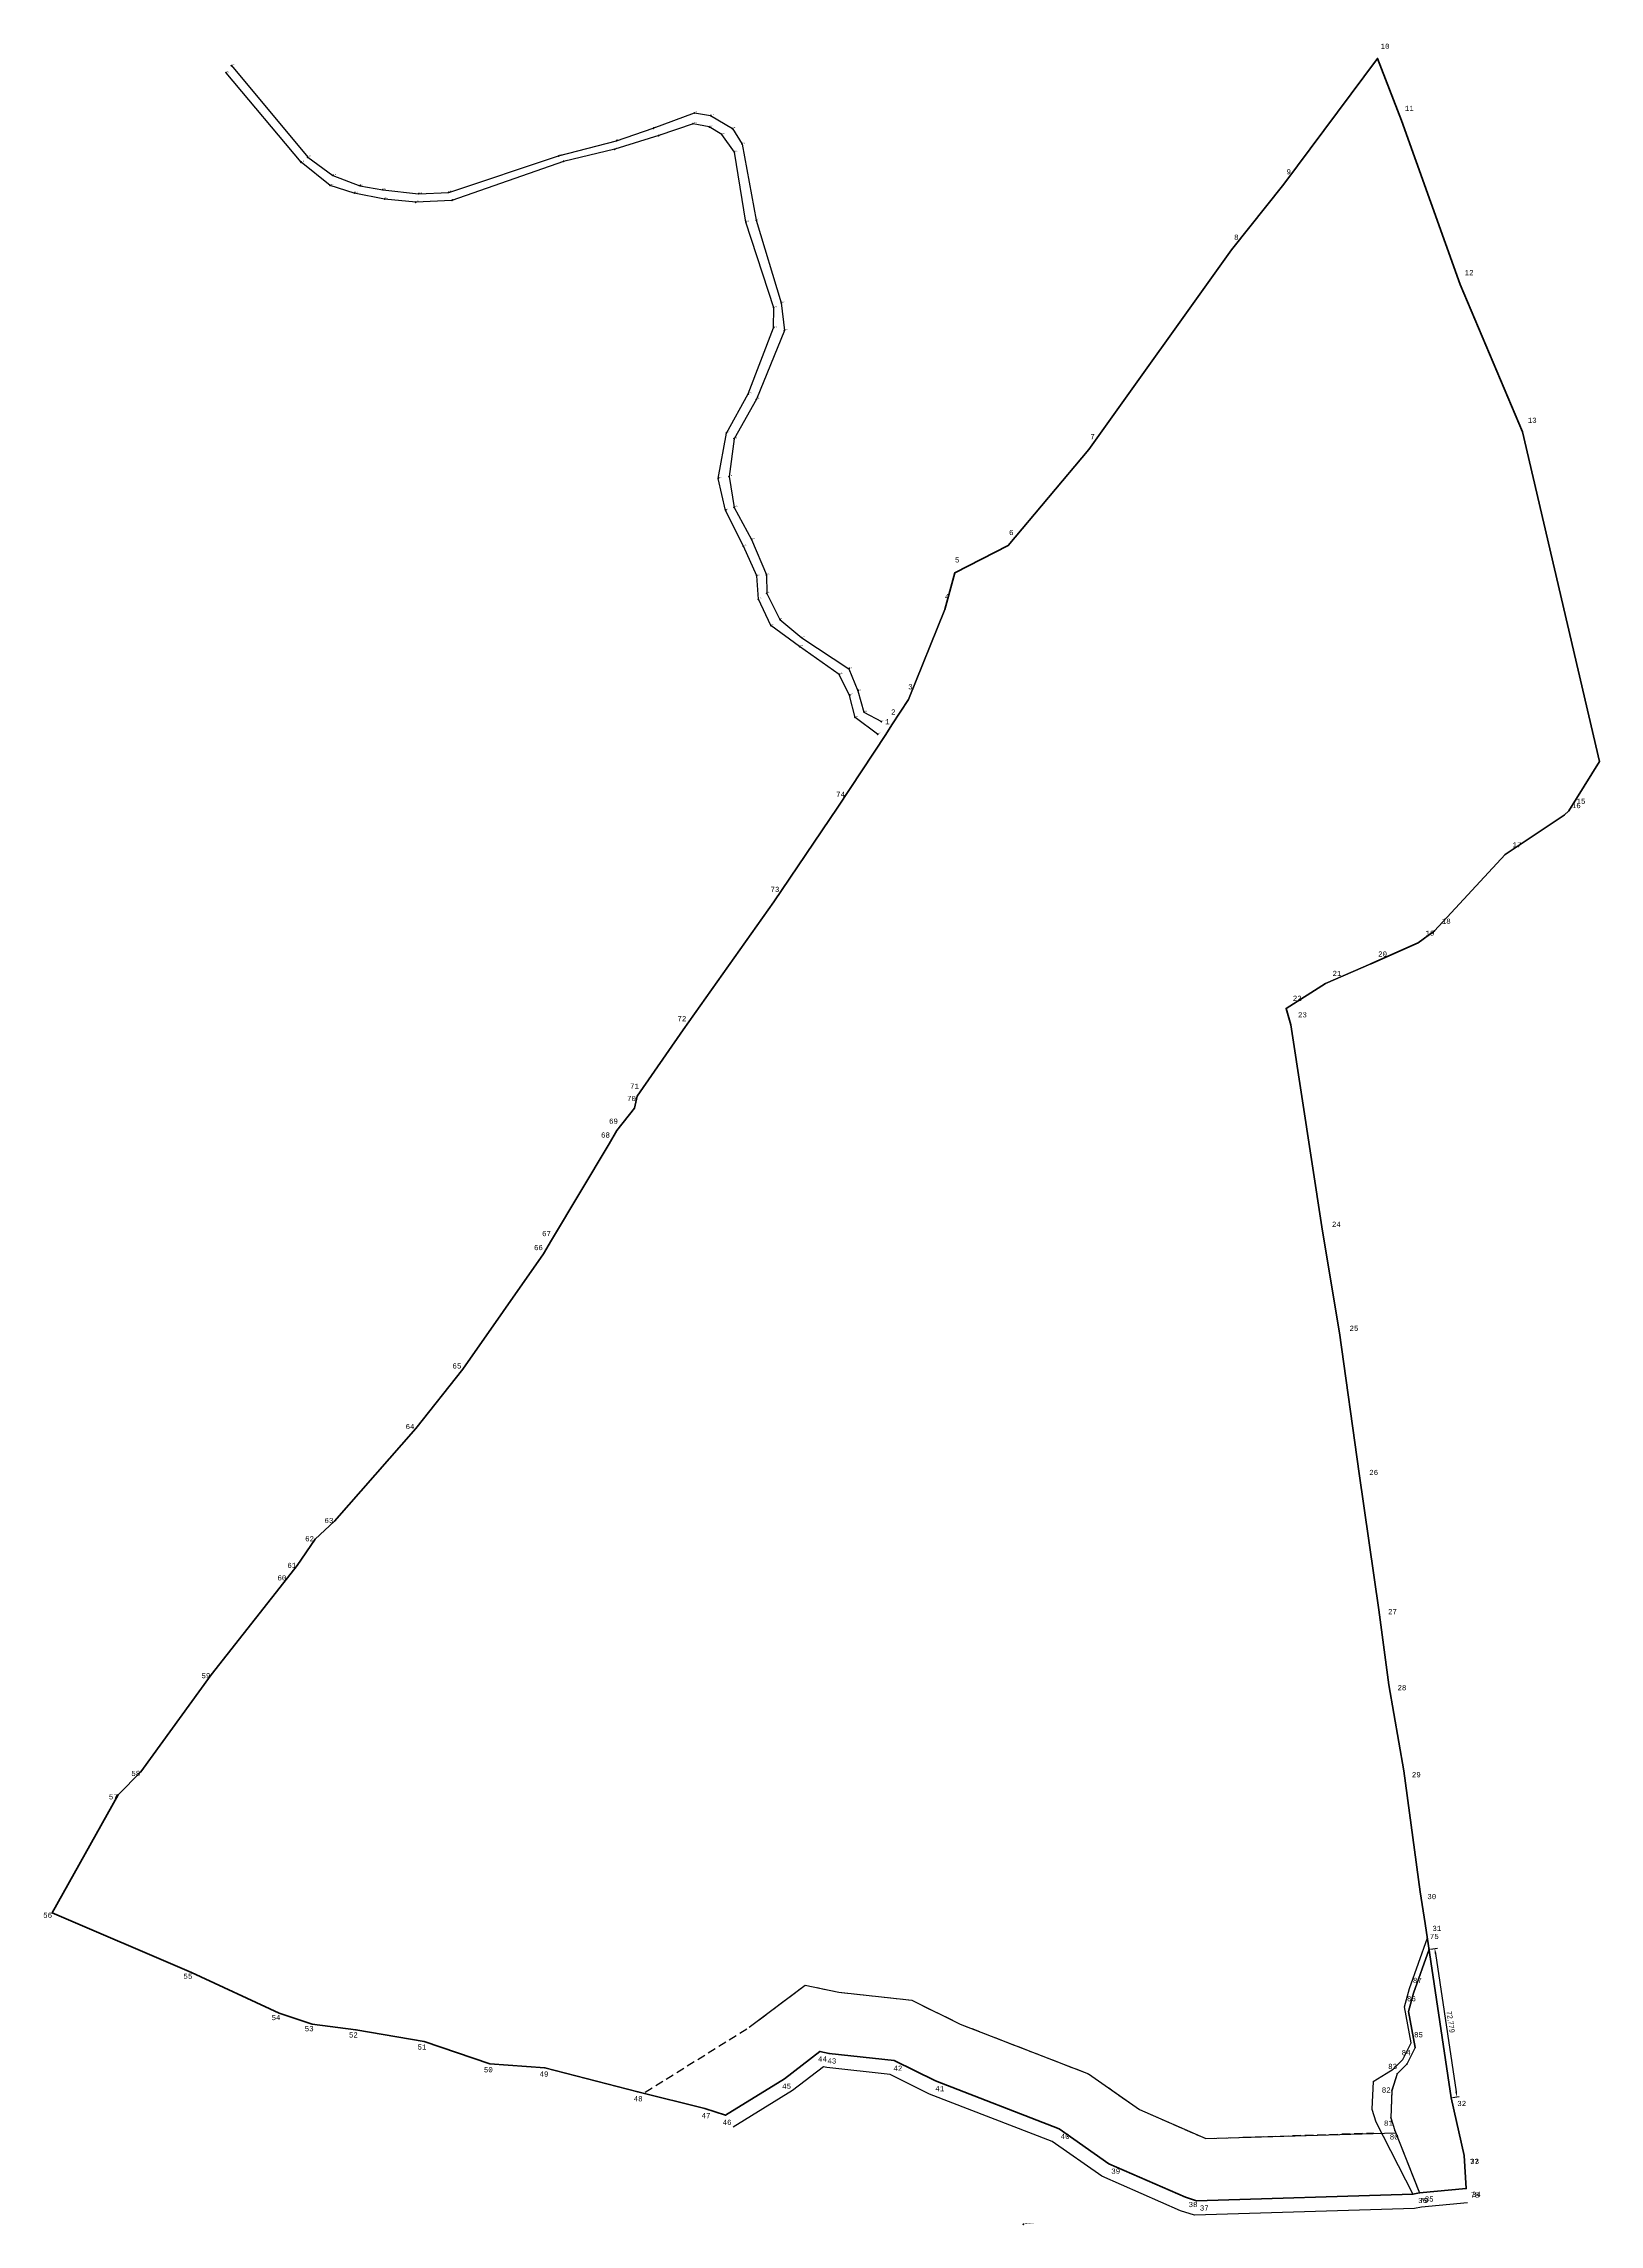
# Model space of a CAD drawing. Header units: millimetres. Extents: x -6666 to 12802, y -941 to 4807.
# Drawn here: x -4921 to -4167, y 3749 to 4807 of the extents above; entities that cross this region are included whole.
import ezdxf

# ---------------------------------------------------------------- set-up
doc = ezdxf.new("R2010")
doc.units = ezdxf.units.MM
doc.linetypes.add('OCULTA2', pattern=[0.3, 0.2, -0.1])
for name, color, linetype in [('CVL_CUADCON_TIT', 1, 'Continuous'), ('CVL_PUNTO', 2, 'Continuous'), ('CVL_PUNTO_NUM', 250, 'Continuous')]:
    doc.layers.add(name, color=color, linetype=linetype)
for name, color, linetype, lineweight in [('Line', 250, 'Continuous', 100), ('Point', 5, 'Continuous', 100), ('Point_Name', 1, 'Continuous', 100)]:
    doc.layers.add(name, color=color, linetype=linetype, lineweight=lineweight)
doc.styles.add('MONOTXT4', font='MONOTXT4.shx')
doc.styles.get("Standard").update_dxf_attribs({"font": 'arial.ttf'})
doc.dimstyles.new('ISO-25', dxfattribs={"dimtxt": 2.5, "dimasz": 2.5, "dimexe": 1.25, "dimexo": 0.625, "dimtad": 1, "dimdec": 3, "dimtxsty": 'Standard', "dimcen": 2.5, "dimadec": 0, "dimazin": 0, "dimtfac": 1, "dimtdec": 3, "dimtmove": 0, "dimatfit": 3, "dimfxl": 1, "dimarcsym": 0})

# ---------------------------------------------------------------- blocks, each defined once
blk = doc.blocks.new('*D23')
at = {"layer": 'CVL_CUADCON_TIT', "color": 0, "lineweight": -2, "transparency": 16777216}
for p, q in [((-4249.2, 3882.8), (-4245.8, 3883.3)), ((-4246.7, 3880.7), (-4236.8, 3813.6)), ((-4238.5, 3810.8), (-4235.2, 3811.3))]:
    blk.add_line(p, q, dxfattribs=at)
at = {"layer": 'CVL_CUADCON_TIT', "color": 0, "transparency": 16777216}
for points in [[(-4246.3, 3880.7), (-4247.1, 3880.6), (-4247.1, 3883.2)], [(-4236.4, 3813.7), (-4237.2, 3813.6), (-4236.4, 3811.2)]]:
    blk.add_solid(points, dxfattribs=at)
at = {"layer": 'Defpoints', "color": 0, "transparency": 16777216}
for p in [(-4249.8, 3882.7), (-4239.2, 3810.8), (-4236.4, 3811.2)]:
    blk.add_point(p, dxfattribs=at)
at = {"layer": 'CVL_CUADCON_TIT', "color": 0, "transparency": 16777216, "insert": (-4239.6, 3847.5), "char_height": 2.5, "attachment_point": 5, "rotation": 278.4319}
blk.add_mtext('72,779', dxfattribs=at)

msp = doc.modelspace()

# ---------------------------------------------------------------- linework, layer by layer
for points, elevation in [([(-4574.9491, 4537.447), (-4575.7308, 4548.8104), (-4582.1884, 4563.1223), (-4590.8276, 4580.5239), (-4594.3948, 4596.0147), (-4590.3956, 4618.0274), (-4579.8837, 4636.9723), (-4567.5565, 4669.0638), (-4567.4584, 4678.8192), (-4581.0101, 4720.3593), (-4586.5702, 4754.2752), (-4592.7122, 4762.8171), (-4598.7933, 4766.4712), (-4606.5655, 4768.0531), (-4623.2299, 4762.3035), (-4644.5517, 4755.6384), (-4669.3783, 4749.7218), (-4723.4703, 4730.8445), (-4741.0371, 4729.9204), (-4756.1164, 4731.5056), (-4770.7823, 4734.4066), (-4782.5146, 4738.1113), (-4796.6208, 4749.3719), (-4832.9231, 4792.7413)], 204.3488), ([(-4830.3483, 4796.2014), (-4793.3792, 4751.7443), (-4781.1312, 4742.9187), (-4768.0357, 4737.9572), (-4757.0001, 4735.9882), (-4739.6093, 4734.0369), (-4724.9898, 4734.7429), (-4671.7675, 4752.4018), (-4643.6636, 4759.7827), (-4625.865, 4765.7924), (-4605.94, 4773.2812), (-4598.0783, 4771.9893), (-4587.5294, 4765.6668), (-4582.858, 4758.1245), (-4575.9349, 4721.2515), (-4563.8549, 4681.1031), (-4562.2941, 4667.7615), (-4575.9322, 4634.4245), (-4586.7507, 4615.219), (-4589.1601, 4596.946), (-4586.679, 4581.9843), (-4578.2676, 4566.4072), (-4571.0207, 4549.2437), (-4570.8563, 4540.2729), (-4564.5374, 4527.609), (-4553.9301, 4518.721), (-4531.043, 4503.7552), (-4526.6615, 4493.0698), (-4523.8117, 4482.6815), (-4515.2852, 4478.1266)], 223.0911), ([(-4517.1774, 4471.9843), (-4528.0646, 4480.12), (-4530.7309, 4490.8304), (-4535.776, 4501.0031), (-4554.9845, 4514.4639), (-4568.8814, 4524.6948), (-4574.9491, 4537.447)], 204.3488)]:
    msp.add_lwpolyline(points, dxfattribs=dict(elevation=elevation))
for points in [[(-4484.597, 4532.4789), (-4479.7911, 4550.2784), (-4453.8436, 4563.5525), (-4414.8318, 4610.0941), (-4345.5932, 4706.8868), (-4320.2968, 4738.6803), (-4274.8944, 4799.579), (-4263.2837, 4769.5227), (-4234.7294, 4690.0365), (-4204.611, 4618.6854), (-4167.3281, 4458.7769), (-4182.0733, 4434.7913), (-4184.3281, 4432.6856), (-4213.0279, 4413.6249), (-4247.3062, 4376.563), (-4255.1887, 4370.7652), (-4278.0687, 4360.5473), (-4300.0343, 4351.0389), (-4319.2081, 4338.8929), (-4316.8211, 4330.9811), (-4301.5104, 4230.9821), (-4293.3576, 4181.7458), (-4283.8061, 4113.5421), (-4274.2783, 4047.3638), (-4269.4167, 4010.9838), (-4262.1449, 3969.253), (-4254.2243, 3910.628)], [(-4239.1665, 3810.7538), (-4232.8177, 3782.751), (-4231.9015, 3766.8168), (-4254.5783, 3764.6604), (-4257.769, 3763.9695), (-4362.5135, 3760.7955), (-4367.9088, 3762.4994), (-4405.0044, 3778.7787), (-4429.2048, 3795.6962), (-4489.1625, 3818.9379), (-4509.1337, 3828.7947), (-4540.6347, 3832.2692), (-4545.1251, 3833.2055), (-4562.312, 3819.9664), (-4590.8222, 3802.3719), (-4600.9204, 3805.5276), (-4633.3519, 3813.5979), (-4678.4686, 3825.2833), (-4705.1798, 3827.2122), (-4737.0056, 3837.9798), (-4770.0126, 3843.6192), (-4791.2689, 3846.5052), (-4807.2115, 3851.7763), (-4849.6392, 3871.4529), (-4917.2539, 3900.4974), (-4885.2565, 3957.575), (-4874.3254, 3968.8576), (-4840.1744, 4015.9157), (-4803.2138, 4062.9006), (-4798.4056, 4068.8716), (-4789.7433, 4081.6316), (-4780.3508, 4090.374), (-4740.9394, 4135.2362), (-4718.2417, 4164.0161), (-4679.039, 4220.0081), (-4675.1683, 4226.6235), (-4647.2851, 4273.2656), (-4643.5096, 4279.8406), (-4634.9996, 4290.598), (-4633.6312, 4296.5139), (-4611.3358, 4328.6821), (-4567.5081, 4390.7277), (-4536.4069, 4436.675), (-4513.1308, 4471.806), (-4510.2702, 4476.5045), (-4502.0997, 4488.7336), (-4484.597, 4532.4789)], [(-4254.2243, 3910.628), (-4251.6959, 3895.2777), (-4239.1665, 3810.7538)], [(-4231.2389, 3759.8482), (-4253.5025, 3757.7311), (-4256.9152, 3756.9921), (-4363.4889, 3753.7628), (-4370.3765, 3755.9379), (-4408.4494, 3772.6461), (-4432.5227, 3789.4748), (-4491.9821, 3812.5234), (-4511.1263, 3821.9721), (-4541.7354, 3825.3481), (-4543.4032, 3825.6959), (-4558.3274, 3814.1998), (-4587.1459, 3796.4149)]]:
    msp.add_lwpolyline(points)
at = {"layer": 'CVL_CUADCON_TIT'}
for p, q in [((-4274.8944, 4799.579), (-4320.2968, 4738.6803)), ((-4263.2837, 4769.5227), (-4274.8944, 4799.579)), ((-4234.7294, 4690.0365), (-4263.2837, 4769.5227)), ((-4320.2968, 4738.6803), (-4345.5932, 4706.8868)), ((-4345.5932, 4706.8868), (-4414.8318, 4610.0941)), ((-4204.611, 4618.6854), (-4234.7294, 4690.0365)), ((-4167.3281, 4458.7769), (-4204.611, 4618.6854)), ((-4414.8318, 4610.0941), (-4453.8436, 4563.5525)), ((-4453.8436, 4563.5525), (-4479.7911, 4550.2784)), ((-4479.7911, 4550.2784), (-4484.597, 4532.4789)), ((-4484.597, 4532.4789), (-4502.0997, 4488.7336)), ((-4502.0997, 4488.7336), (-4510.2702, 4476.5045)), ((-4510.2702, 4476.5045), (-4513.1308, 4471.806)), ((-4513.1308, 4471.806), (-4536.4069, 4436.675)), ((-4182.0733, 4434.7913), (-4167.3281, 4458.7769)), ((-4536.4069, 4436.675), (-4567.5081, 4390.7277)), ((-4213.0279, 4413.6249), (-4184.3281, 4432.6856)), ((-4184.3281, 4432.6856), (-4182.0733, 4434.7913)), ((-4247.3062, 4376.563), (-4213.0279, 4413.6249)), ((-4567.5081, 4390.7277), (-4611.3358, 4328.6821)), ((-4278.0687, 4360.5473), (-4255.1887, 4370.7652)), ((-4255.1887, 4370.7652), (-4247.3062, 4376.563)), ((-4300.0343, 4351.0389), (-4278.0687, 4360.5473)), ((-4319.2081, 4338.8929), (-4300.0343, 4351.0389)), ((-4316.8211, 4330.9811), (-4319.2081, 4338.8929)), ((-4611.3358, 4328.6821), (-4633.6312, 4296.5139)), ((-4301.5104, 4230.9821), (-4316.8211, 4330.9811)), ((-4633.6312, 4296.5139), (-4634.9996, 4290.598)), ((-4634.9996, 4290.598), (-4643.5096, 4279.8406)), ((-4647.2851, 4273.2656), (-4675.1683, 4226.6235)), ((-4643.5096, 4279.8406), (-4647.2851, 4273.2656)), ((-4293.3576, 4181.7458), (-4301.5104, 4230.9821)), ((-4679.039, 4220.0081), (-4718.2417, 4164.0161)), ((-4675.1683, 4226.6235), (-4679.039, 4220.0081)), ((-4283.8061, 4113.5421), (-4293.3576, 4181.7458)), ((-4718.2417, 4164.0161), (-4740.9394, 4135.2362)), ((-4740.9394, 4135.2362), (-4780.3508, 4090.374)), ((-4274.2783, 4047.3638), (-4283.8061, 4113.5421)), ((-4780.3508, 4090.374), (-4789.7433, 4081.6316)), ((-4789.7433, 4081.6316), (-4798.4056, 4068.8716)), ((-4803.2138, 4062.9006), (-4840.1744, 4015.9157)), ((-4798.4056, 4068.8716), (-4803.2138, 4062.9006)), ((-4269.4167, 4010.9838), (-4274.2783, 4047.3638)), ((-4840.1744, 4015.9157), (-4874.3254, 3968.8576)), ((-4262.1449, 3969.253), (-4269.4167, 4010.9838)), ((-4874.3254, 3968.8576), (-4885.2565, 3957.575)), ((-4254.2243, 3910.628), (-4262.1449, 3969.253)), ((-4885.2565, 3957.575), (-4917.2539, 3900.4974)), ((-4251.6959, 3895.2777), (-4254.2243, 3910.628)), ((-4917.2539, 3900.4974), (-4849.6392, 3871.4529)), ((-4249.8383, 3882.746), (-4251.6959, 3895.2777)), ((-4259.3514, 3863.6854, 152.4893), (-4250.6553, 3888.2575, 152.4893)), ((-4257.3906, 3861.4057), (-4249.8415, 3882.7673)), ((-4849.6392, 3871.4529), (-4807.2115, 3851.7763)), ((-4261.8171, 3854.8587, 152.4893), (-4259.3514, 3863.6854, 152.4893)), ((-4259.8563, 3852.579), (-4257.3906, 3861.4057)), ((-4807.2115, 3851.7763), (-4791.2689, 3846.5052)), ((-4258.5884, 3837.3647, 152.4893), (-4261.8171, 3854.8587, 152.4893)), ((-4256.6277, 3835.0851), (-4259.8563, 3852.579)), ((-4791.2689, 3846.5052), (-4770.0126, 3843.6192)), ((-4770.0126, 3843.6192), (-4737.0056, 3837.9798)), ((-4737.0056, 3837.9798), (-4705.1798, 3827.2122)), ((-4562.312, 3819.9664), (-4545.1251, 3833.2055)), ((-4545.1251, 3833.2055), (-4540.6347, 3832.2692)), ((-4540.6347, 3832.2692), (-4509.1337, 3828.7947)), ((-4509.1337, 3828.7947), (-4489.1625, 3818.9379)), ((-4705.1798, 3827.2122), (-4678.4686, 3825.2833)), ((-4678.4686, 3825.2833), (-4633.3519, 3813.5979)), ((-4590.8222, 3802.3719), (-4562.312, 3819.9664)), ((-4489.1625, 3818.9379), (-4429.2048, 3795.6962)), ((-4633.3519, 3813.5979), (-4600.9204, 3805.5276)), ((-4600.9204, 3805.5276), (-4590.8222, 3802.3719)), ((-4429.2048, 3795.6962), (-4405.0044, 3778.7787)), ((-4405.0044, 3778.7787), (-4367.9088, 3762.4994)), ((-4367.9088, 3762.4994), (-4362.5135, 3760.7955)), ((-4362.5135, 3760.7955), (-4257.769, 3763.9695))]:
    msp.add_line(p, q, dxfattribs=at)
for points in [[(-4254.5749, 3764.6607), (-4231.9015, 3766.8168), (-4232.8177, 3782.751), (-4239.1665, 3810.7538), (-4251.6959, 3895.2777), (-4254.2243, 3910.628), (-4262.1449, 3969.253), (-4269.4167, 4010.9838), (-4274.2783, 4047.3638), (-4283.8061, 4113.5421), (-4293.3576, 4181.7458), (-4301.5104, 4230.9821), (-4316.8211, 4330.9811), (-4319.2081, 4338.8929), (-4300.0343, 4351.0389), (-4278.0687, 4360.5473), (-4255.1887, 4370.7652), (-4247.3062, 4376.563), (-4213.0279, 4413.6249), (-4184.3281, 4432.6856), (-4182.0733, 4434.7913), (-4167.3281, 4458.7769), (-4204.611, 4618.6854), (-4234.7294, 4690.0365), (-4263.2837, 4769.5227), (-4274.8944, 4799.579), (-4320.2968, 4738.6803), (-4345.5932, 4706.8868), (-4414.8318, 4610.0941), (-4453.8436, 4563.5525), (-4479.7911, 4550.2784), (-4484.597, 4532.4789), (-4502.0997, 4488.7336), (-4510.2702, 4476.5045), (-4513.1308, 4471.806), (-4536.4069, 4436.675), (-4567.5081, 4390.7277), (-4611.3358, 4328.6821), (-4633.6312, 4296.5139), (-4634.9996, 4290.598), (-4643.5096, 4279.8406), (-4647.2851, 4273.2656), (-4675.1683, 4226.6235), (-4679.039, 4220.0081), (-4718.2417, 4164.0161), (-4740.9394, 4135.2362), (-4780.3508, 4090.374), (-4789.7433, 4081.6316), (-4798.4056, 4068.8716), (-4803.2138, 4062.9006), (-4840.1744, 4015.9157), (-4874.3254, 3968.8576), (-4885.2565, 3957.575), (-4917.2539, 3900.4974), (-4849.6392, 3871.4529), (-4807.2115, 3851.7763), (-4791.2689, 3846.5052), (-4770.0126, 3843.6192), (-4737.0056, 3837.9798), (-4705.1798, 3827.2122), (-4678.4686, 3825.2833), (-4633.3519, 3813.5979), (-4630.628, 3812.9201)], [(-4579.3472, 3844.9459), (-4552.3414, 3865.3557), (-4535.9174, 3861.9308), (-4500.5936, 3858.0347), (-4477.0786, 3846.4288), (-4414.9849, 3822.3591), (-4390.2403, 3805.0612), (-4358.0712, 3790.9439), (-4266.0611, 3793.732)]]:
    msp.add_lwpolyline(points, dxfattribs=at)
msp.add_lwpolyline([(-4513.1308, 4471.806), (-4536.4069, 4436.675), (-4567.5081, 4390.7277), (-4611.3358, 4328.6821), (-4633.6312, 4296.5139), (-4634.9996, 4290.598), (-4643.5096, 4279.8406), (-4647.2851, 4273.2656), (-4675.1683, 4226.6235), (-4679.039, 4220.0081), (-4718.2417, 4164.0161), (-4740.9394, 4135.2362), (-4780.3508, 4090.374), (-4789.7433, 4081.6316), (-4798.4056, 4068.8716), (-4803.2138, 4062.9006), (-4840.1744, 4015.9157), (-4874.3254, 3968.8576), (-4885.2565, 3957.575), (-4917.2539, 3900.4974), (-4849.6392, 3871.4529), (-4807.2115, 3851.7763), (-4791.2689, 3846.5052), (-4770.0126, 3843.6192), (-4737.0056, 3837.9798), (-4705.1798, 3827.2122), (-4678.4686, 3825.2833), (-4633.3519, 3813.5979), (-4600.9204, 3805.5276), (-4590.8222, 3802.3719), (-4562.312, 3819.9664), (-4545.1251, 3833.2055), (-4540.6347, 3832.2692), (-4509.1337, 3828.7947), (-4489.1625, 3818.9379), (-4429.2048, 3795.6962), (-4405.0044, 3778.7787), (-4367.9088, 3762.4994), (-4362.5135, 3760.7955), (-4257.769, 3763.9695), (-4254.5783, 3764.6604), (-4231.9015, 3766.8168), (-4232.8177, 3782.751), (-4239.1665, 3810.7538), (-4251.6959, 3895.2777), (-4254.2243, 3910.628), (-4262.1449, 3969.253), (-4269.4167, 4010.9838), (-4274.2783, 4047.3638), (-4283.8061, 4113.5421), (-4293.3576, 4181.7458), (-4301.5104, 4230.9821), (-4316.8211, 4330.9811), (-4319.2081, 4338.8929), (-4300.0343, 4351.0389), (-4278.0687, 4360.5473), (-4255.1887, 4370.7652), (-4247.3062, 4376.563), (-4213.0279, 4413.6249), (-4184.3281, 4432.6856), (-4182.0733, 4434.7913), (-4167.3281, 4458.7769), (-4204.611, 4618.6854), (-4234.7294, 4690.0365), (-4263.2837, 4769.5227), (-4274.8944, 4799.579), (-4320.2968, 4738.6803), (-4345.5932, 4706.8868), (-4414.8318, 4610.0941), (-4453.8436, 4563.5525), (-4479.7911, 4550.2784), (-4484.597, 4532.4789), (-4502.0997, 4488.7336), (-4510.2702, 4476.5045)], close=True, dxfattribs=at)
at = {"layer": 'CVL_CUADCON_TIT', "color": 5}
msp.add_lwpolyline([(-4254.5749, 3764.6607), (-4231.9015, 3766.8168), (-4232.8177, 3782.751), (-4239.1665, 3810.7538), (-4249.8383, 3882.746), (-4257.3906, 3861.4057), (-4259.8563, 3852.579), (-4256.6277, 3835.0851), (-4260.6577, 3827.0151), (-4265.2877, 3822.3351), (-4267.8591, 3814.392), (-4268.4407, 3800.9341), (-4266.5259, 3794.9084), (-4254.5749, 3764.6607)], dxfattribs=at)
at = {"layer": 'CVL_CUADCON_TIT', "color": 4, "linetype": 'OCULTA2', "ltscale": 20}
msp.add_lwpolyline([(-4629.785, 3813.4466), (-4579.3472, 3844.9459), (-4552.3414, 3865.3557), (-4535.9174, 3861.9308), (-4500.5936, 3858.0347), (-4477.0786, 3846.4288), (-4414.9849, 3822.3591), (-4390.2403, 3805.0612), (-4358.0712, 3790.9439), (-4276.8889, 3793.7342), (-4276.7699, 3793.3015), (-4276.8294, 3793.5179)], dxfattribs=at)
at = {"layer": 'CVL_CUADCON_TIT', "color": 7, "true_color": 0xffffff}
for points in [[(-4276.9671, 3818.6275), (-4270.6085, 3822.5447), (-4267.2484, 3824.6147), (-4262.6184, 3829.2947), (-4258.5884, 3837.3647)], [(-4256.6277, 3835.0851), (-4260.6577, 3827.0151), (-4265.2877, 3822.3351), (-4267.8689, 3814.1646), (-4268.4407, 3800.9341), (-4266.5259, 3794.9084), (-4254.575, 3764.6611)], [(-4276.9671, 3818.6275), (-4277.5487, 3805.1697), (-4275.6339, 3799.1439), (-4257.7027, 3763.9838)]]:
    msp.add_lwpolyline(points, dxfattribs=at)
at = {"layer": 'CVL_CUADCON_TIT', "color": 7, "true_color": 0xffffff, "elevation": -152.4893}
msp.add_lwpolyline([(-4267.8591, 3814.392), (-4268.4407, 3800.9341), (-4266.5259, 3794.9084), (-4254.9951, 3765.7243)], dxfattribs=at)
at = {"layer": 'CVL_PUNTO', "color": 2}
for p in [(-4274.8944, 4799.579), (-4263.2837, 4769.5227), (-4320.2968, 4738.6803), (-4345.5932, 4706.8868), (-4234.7294, 4690.0365), (-4204.611, 4618.6854), (-4414.8318, 4610.0941), (-4453.8436, 4563.5525), (-4479.7911, 4550.2784), (-4484.597, 4532.4789), (-4502.0997, 4488.7336), (-4510.2702, 4476.5045), (-4513.1308, 4471.806), (-4167.3281, 4458.7769), (-4536.4069, 4436.675), (-4184.3281, 4432.6856), (-4182.0733, 4434.7913), (-4213.0279, 4413.6249), (-4567.5081, 4390.7277), (-4255.1887, 4370.7652), (-4247.3062, 4376.563), (-4278.0687, 4360.5473), (-4300.0343, 4351.0389), (-4319.2081, 4338.8929), (-4611.3358, 4328.6821), (-4316.8211, 4330.9811), (-4633.6312, 4296.5139), (-4634.9996, 4290.598), (-4647.2851, 4273.2656), (-4643.5096, 4279.8406), (-4301.5104, 4230.9821), (-4679.039, 4220.0081), (-4675.1683, 4226.6235), (-4293.3576, 4181.7458), (-4718.2417, 4164.0161), (-4740.9394, 4135.2362), (-4283.8061, 4113.5421), (-4780.3508, 4090.374), (-4789.7433, 4081.6316), (-4803.2138, 4062.9006), (-4798.4056, 4068.8716), (-4274.2783, 4047.3638), (-4840.1744, 4015.9157), (-4269.4167, 4010.9838), (-4874.3254, 3968.8576), (-4262.1449, 3969.253), (-4885.2565, 3957.575), (-4254.2243, 3910.628), (-4917.2539, 3900.4974), (-4251.6959, 3895.2777), (-4249.8383, 3882.746), (-4849.6392, 3871.4529), (-4257.3906, 3861.4057), (-4807.2115, 3851.7763), (-4259.8563, 3852.579), (-4791.2689, 3846.5052), (-4770.0126, 3843.6192), (-4737.0056, 3837.9798), (-4545.1251, 3833.2055), (-4540.6347, 3832.2692), (-4509.1337, 3828.7947), (-4256.6277, 3835.0851), (-4705.1798, 3827.2122), (-4678.4686, 3825.2833), (-4562.312, 3819.9664), (-4489.1625, 3818.9379), (-4265.2877, 3822.3351), (-4260.6577, 3827.0151), (-4633.3519, 3813.5979), (-4267.8689, 3814.1646), (-4239.1665, 3810.7538), (-4600.9204, 3805.5276), (-4590.8222, 3802.3719), (-4268.4407, 3800.9341), (-4429.2048, 3795.6962), (-4266.5259, 3794.9084), (-4405.0044, 3778.7787), (-4232.8177, 3782.751), (-4232.8177, 3782.751), (-4231.9015, 3766.8168), (-4231.9015, 3766.8168), (-4367.9088, 3762.4994), (-4362.5135, 3760.7955), (-4257.769, 3763.9695), (-4254.5783, 3764.6604), (-4254.5749, 3764.6607)]:
    msp.add_point(p, dxfattribs=at)
at = {"layer": 'Line'}
for points in [[(-4320.2968, 4738.6803, 0), (-4274.8944, 4799.579, 0)], [(-4263.2837, 4769.5227, 0), (-4274.8944, 4799.579, 0)], [(-4263.2837, 4769.5227, 0), (-4234.7294, 4690.0365, 0), (-4204.611, 4618.6854, 0)], [(-4320.2968, 4738.6803, 0), (-4345.5932, 4706.8868, 0)], [(-4414.8318, 4610.0941, 0), (-4345.5932, 4706.8868, 0)], [(-4204.611, 4618.6854, 0), (-4167.3281, 4458.7769, 0)], [(-4453.8436, 4563.5525, 0), (-4414.8318, 4610.0941, 0)], [(-4484.597, 4532.4789, 0), (-4479.7911, 4550.2784, 0), (-4453.8436, 4563.5525, 0)], [(-4885.2565, 3957.575, 0), (-4874.3254, 3968.8576, 0), (-4840.1744, 4015.9157, 0), (-4803.2138, 4062.9006, 0), (-4798.4056, 4068.8716, 0), (-4789.7433, 4081.6316, 0), (-4780.3508, 4090.374, 0), (-4740.9394, 4135.2362, 0), (-4718.2417, 4164.0161, 0), (-4679.039, 4220.0081, 0), (-4675.1683, 4226.6235, 0), (-4647.2851, 4273.2656, 0), (-4643.5096, 4279.8406, 0), (-4634.9996, 4290.598, 0), (-4633.6312, 4296.5139, 0), (-4611.3358, 4328.6821, 0), (-4567.5081, 4390.7277, 0), (-4536.4069, 4436.675, 0)], [(-4213.0279, 4413.6249, 0), (-4184.3281, 4432.6856, 0)], [(-4184.3281, 4432.6856, 0), (-4182.0733, 4434.7913, 0)], [(-4213.0279, 4413.6249, 0), (-4247.3062, 4376.563, 0), (-4255.1887, 4370.7652, 0), (-4278.0687, 4360.5473, 0)], [(-4300.0343, 4351.0389, 0), (-4300.0343, 4351.0389, 0), (-4319.2081, 4338.8929, 0), (-4316.8211, 4330.9811, 0), (-4301.5104, 4230.9821, 0), (-4293.3576, 4181.7458, 0), (-4283.8061, 4113.5421, 0)], [(-4274.2783, 4047.3638, 0), (-4269.4167, 4010.9838, 0), (-4262.1449, 3969.253, 0)], [(-4262.1449, 3969.253, 0), (-4254.2243, 3910.628, 0), (-4251.6959, 3895.2777, 0)], [(-4917.2539, 3900.4974, 0), (-4885.2565, 3957.575, 0)], [(-4849.6392, 3871.4529, 0), (-4917.2539, 3900.4974, 0)], [(-4807.2115, 3851.7763, 0), (-4849.6392, 3871.4529, 0)], [(-4737.0056, 3837.9798, 0), (-4770.0126, 3843.6192, 0), (-4791.2689, 3846.5052, 0), (-4807.2115, 3851.7763, 0)], [(-4705.1798, 3827.2122, 0), (-4737.0056, 3837.9798, 0)], [(-4545.1251, 3833.2055, 0), (-4562.312, 3819.9664, 0), (-4590.8222, 3802.3719, 0), (-4600.9204, 3805.5276, 0)], [(-4509.1337, 3828.7947, 0), (-4540.6347, 3832.2692, 0), (-4545.1251, 3833.2055, 0)], [(-4489.1625, 3818.9379, 0), (-4509.1337, 3828.7947, 0)], [(-4678.4686, 3825.2833, 0), (-4705.1798, 3827.2122, 0)], [(-4633.3519, 3813.5979, 0), (-4678.4686, 3825.2833, 0)], [(-4429.2048, 3795.6962, 0), (-4489.1625, 3818.9379, 0)], [(-4600.9204, 3805.5276, 0), (-4633.3519, 3813.5979, 0)], [(-4239.1665, 3810.7538, 0), (-4232.8177, 3782.751, 0), (-4231.9015, 3766.8168, 0), (-4254.5783, 3764.6604, 0)], [(-4405.0044, 3778.7787, 0), (-4429.2048, 3795.6962, 0)], [(-4367.9088, 3762.4994, 0), (-4405.0044, 3778.7787, 0)], [(-4257.769, 3763.9695, 0), (-4362.5135, 3760.7955, 0), (-4367.9088, 3762.4994, 0)], [(-4254.5783, 3764.6604, 0), (-4257.769, 3763.9695, 0)]]:
    msp.add_polyline3d(points, dxfattribs=at)
at = {"layer": 'Point'}
for p in [(-4832.9231, 4792.7413, 222.704), (-4830.3483, 4796.2014, 223.0911), (-4605.94, 4773.2812, 206.3722), (-4598.0783, 4771.9893, 206.6193), (-4643.6636, 4759.7827, 205.2002), (-4625.865, 4765.7924, 204.5994), (-4623.2299, 4762.3035, 204.1108), (-4606.5655, 4768.0531, 205.7662), (-4598.7933, 4766.4712, 205.9781), (-4592.7122, 4762.8171, 208.3833), (-4587.5294, 4765.6668, 208.9926), (-4796.6208, 4749.3719, 219.5297), (-4793.3792, 4751.7443, 220.1938), (-4671.7675, 4752.4018, 205.8067), (-4669.3783, 4749.7218, 205.0314), (-4644.5517, 4755.6384, 204.8026), (-4586.5702, 4754.2752, 211.2573), (-4582.858, 4758.1245, 211.0628), (-4782.5146, 4738.1113, 218.023), (-4781.1312, 4742.9187, 218.3532), (-4768.0357, 4737.9572, 217.5153), (-4770.7823, 4734.4066, 217.59), (-4757.0001, 4735.9882, 215.7267), (-4756.1164, 4731.5056, 215.2316), (-4741.0371, 4729.9204, 214.8282), (-4739.6093, 4734.0369, 214.2435), (-4724.9898, 4734.7429, 211.8943), (-4723.4703, 4730.8445, 212.0168), (-4581.0101, 4720.3593, 215.6241), (-4575.9349, 4721.2515, 215.9771), (-4567.4584, 4678.8192, 223.1307), (-4563.8549, 4681.1031, 222.9275), (-4567.5565, 4669.0638, 224.2957), (-4562.2941, 4667.7615, 224.2497), (-4579.8837, 4636.9723, 220.067), (-4575.9322, 4634.4245, 220.0421), (-4590.3956, 4618.0274, 218.7028), (-4586.7507, 4615.219, 218.8882), (-4594.3948, 4596.0147, 216.9597), (-4589.1601, 4596.946, 216.8383), (-4590.8276, 4580.5239, 213.7034), (-4586.679, 4581.9843, 214.0083), (-4582.1884, 4563.1223, 209.5897), (-4578.2676, 4566.4072, 210.401), (-4575.7308, 4548.8104, 208.0921), (-4571.0207, 4549.2437, 208.2965), (-4574.9491, 4537.447, 208.1016), (-4570.8563, 4540.2729, 208.3261), (-4564.5374, 4527.609, 208.5899), (-4568.8814, 4524.6948, 208.1582), (-4553.9301, 4518.721, 205.7535), (-4554.9845, 4514.4639, 205.7079), (-4535.776, 4501.0031, 204.7639), (-4531.043, 4503.7552, 204.7669), (-4530.7309, 4490.8304, 206.5249), (-4526.6615, 4493.0698, 206.7815), (-4528.0646, 4480.12, 205.2012), (-4523.8117, 4482.6815, 205.0602), (-4515.2852, 4478.1266, 204.6655), (-4517.1774, 4471.9843, 204.3488), (-4446.4954, 3749.337, 153.0963)]:
    msp.add_point(p, dxfattribs=at)

# ---------------------------------------------------------------- texts
at = {"layer": 'CVL_PUNTO_NUM', "color": 2, "style": 'MONOTXT4'}
for s, p in [('10', (-4273.35, 4804.3346)), ('11', (-4261.594, 4774.2286)), ('9', (-4318.9423, 4743.4933)), ('8', (-4344.3704, 4711.735)), ('12', (-4232.6241, 4694.5717)), ('13', (-4202.0439, 4622.9761)), ('7', (-4414.0639, 4615.0348)), ('6', (-4453.4492, 4568.537)), ('5', (-4479.7041, 4555.2776)), ('4', (-4484.5683, 4537.4788)), ('3', (-4502.3232, 4493.7286)), ('2', (-4510.6254, 4481.4919)), ('1', (-4513.5348, 4476.7897)), ('74', (-4537.2508, 4441.6033)), ('16', (-4180.693, 4436.1187)), ('15', (-4178.4381, 4438.2243)), ('17', (-4209.4458, 4417.1132)), ('73', (-4569.0798, 4395.4742)), ('18', (-4243.6964, 4380.0228)), ('19', (-4251.5926, 4374.2391)), ('21', (-4296.6581, 4354.7269)), ('20', (-4274.5735, 4364.1227)), ('22', (-4315.9189, 4342.6587)), ('23', (-4313.4278, 4334.6534)), ('72', (-4614.1628, 4332.8062)), ('70', (-4638.5906, 4294.0773)), ('71', (-4637.1347, 4300.0811)), ('69', (-4647.3238, 4283.0735)), ('68', (-4651.2148, 4276.3571)), ('67', (-4679.7739, 4228.5699)), ('24', (-4296.9562, 4233.0458)), ('66', (-4683.7134, 4221.783)), ('25', (-4288.4362, 4182.6293)), ('65', (-4723.2282, 4164.3823)), ('64', (-4745.9341, 4135.0047)), ('26', (-4278.8727, 4112.7286)), ('62', (-4794.6308, 4080.5767)), ('63', (-4785.2603, 4089.4267)), ('60', (-4808.046, 4061.6159)), ('61', (-4803.2554, 4067.6554)), ('27', (-4269.7513, 4045.2411)), ('59', (-4844.8621, 4014.1765)), ('28', (-4265.1782, 4008.3315)), ('58', (-4878.8683, 3966.769)), ('29', (-4258.2239, 3966.1505)), ('57', (-4889.7721, 3955.428)), ('30', (-4250.7175, 3907.0639)), ('56', (-4921.5927, 3898.0125)), ('31', (-4248.2832, 3891.6235)), ('75', (-4249.4725, 3887.7326)), ('55', (-4853.621, 3868.4288)), ('86', (-4260.5677, 3857.5282)), ('87', (-4257.6918, 3866.3967)), ('54', (-4810.8885, 3848.3881)), ('53', (-4794.8274, 3842.9929)), ('52', (-4773.4244, 3839.9641)), ('85', (-4257.1501, 3840.0577)), ('51', (-4740.1518, 3834.0937)), ('44', (-4546.0387, 3828.2897)), ('43', (-4541.4776, 3827.3407)), ('84', (-4263.1488, 3831.3503)), ('50', (-4707.9993, 3823.083)), ('49', (-4681.0275, 3820.9877)), ('42', (-4509.4836, 3823.807)), ('83', (-4269.69, 3824.7058)), ('48', (-4635.3638, 3809.0205)), ('45', (-4563.4368, 3815.0946)), ('41', (-4489.1984, 3813.9381)), ('82', (-4272.7839, 3813.2462)), ('32', (-4236.2015, 3806.7278)), ('47', (-4602.5051, 3800.7854)), ('46', (-4592.2668, 3797.5851)), ('81', (-4271.736, 3797.1737)), ('40', (-4428.3958, 3790.762)), ('80', (-4268.9187, 3790.5181)), ('39', (-4403.9201, 3773.8977)), ('77', (-4230.1057, 3778.5504)), ('33', (-4229.9579, 3778.6496)), ('34', (-4229.1171, 3762.6638)), ('38', (-4366.4318, 3757.7226)), ('37', (-4360.9818, 3756.0359)), ('36', (-4255.2031, 3759.6781)), ('79', (-4254.5639, 3759.6607)), ('35', (-4251.9827, 3760.3869)), ('78', (-4229.8214, 3762.27))]:
    msp.add_text(s, height=2.5, dxfattribs=at).set_placement(p)
at = {"layer": 'Point_Name'}
for s, p in [('cp69', (-4832.9231, 4792.9913)), ('cp70', (-4830.3483, 4796.4514)), ('cp49', (-4605.94, 4773.5312)), ('cp48', (-4598.0783, 4772.2393)), ('cp53', (-4643.6636, 4760.0327)), ('cp52', (-4625.865, 4766.0424)), ('cp51', (-4623.2299, 4762.5535)), ('cp50', (-4606.5655, 4768.3031)), ('cp47', (-4598.7933, 4766.7212)), ('cp46', (-4592.7122, 4763.0671)), ('cp45', (-4587.5294, 4765.9168)), ('cp68', (-4796.6208, 4749.6219)), ('cp67', (-4793.3792, 4751.9943)), ('cp56', (-4671.7675, 4752.6518)), ('cp55', (-4669.3783, 4749.9718)), ('cp54', (-4644.5517, 4755.8884)), ('cp43', (-4586.5702, 4754.5252)), ('cp44', (-4582.858, 4758.3745)), ('cp65', (-4782.5146, 4738.3613)), ('cp66', (-4781.1312, 4743.1687)), ('cp63', (-4768.0357, 4738.2072)), ('cp64', (-4770.7823, 4734.6566)), ('cp62', (-4757.0001, 4736.2382)), ('cp61', (-4756.1164, 4731.7556)), ('cp60', (-4741.0371, 4730.1704)), ('cp59', (-4739.6093, 4734.2869)), ('cp58', (-4724.9898, 4734.9929)), ('cp57', (-4723.4703, 4731.0945)), ('cp42', (-4581.0101, 4720.6093)), ('cp41', (-4575.9349, 4721.5015)), ('cp39', (-4567.4584, 4679.0692)), ('cp40', (-4563.8549, 4681.3531)), ('cp38', (-4567.5565, 4669.3138)), ('cp37', (-4562.2941, 4668.0115)), ('cp35', (-4579.8837, 4637.2223)), ('cp36', (-4575.9322, 4634.6745)), ('cp34', (-4590.3956, 4618.2774)), ('cp33', (-4586.7507, 4615.469)), ('cp31', (-4594.3948, 4596.2647)), ('cp32', (-4589.1601, 4597.196)), ('cp30', (-4590.8276, 4580.7739)), ('cp29', (-4586.679, 4582.2343)), ('cp27', (-4582.1884, 4563.3723)), ('cp28', (-4578.2676, 4566.6572)), ('cp26', (-4575.7308, 4549.0604)), ('cp25', (-4571.0207, 4549.4937)), ('cp23', (-4574.9491, 4537.697)), ('cp24', (-4570.8563, 4540.5229)), ('cp21', (-4564.5374, 4527.859)), ('cp22', (-4568.8814, 4524.9448)), ('cp20', (-4553.9301, 4518.971)), ('cp19', (-4554.9845, 4514.7139)), ('cp18', (-4535.776, 4501.2531)), ('cp17', (-4531.043, 4504.0052)), ('cp15', (-4530.7309, 4491.0804)), ('cp16', (-4526.6615, 4493.3198)), ('cp14', (-4528.0646, 4480.37)), ('cp13', (-4523.8117, 4482.9315)), ('cp12', (-4515.2852, 4478.3766)), ('cp11', (-4517.1774, 4472.2343)), ('causebordep42', (-4446.4954, 3749.587))]:
    msp.add_text(s, height=0.5, dxfattribs=at).set_placement(p)

# ---------------------------------------------------------------- dimensions: what is measured, and where the dimension line sits
at = {"layer": 'CVL_CUADCON_TIT', "color": 5}
dim = msp.add_aligned_dim(p1=(-4249.8383, 3882.746), p2=(-4239.1665, 3810.7538), distance=2.7921, dimstyle='ISO-25', override={"dimzin": 0}, dxfattribs=at)
dim.commit()
dim.dimension.update_dxf_attribs({"geometry": '*D23', "text_midpoint": (-4239.6361, 3847.4713)})

doc.saveas('drawing.dxf')
